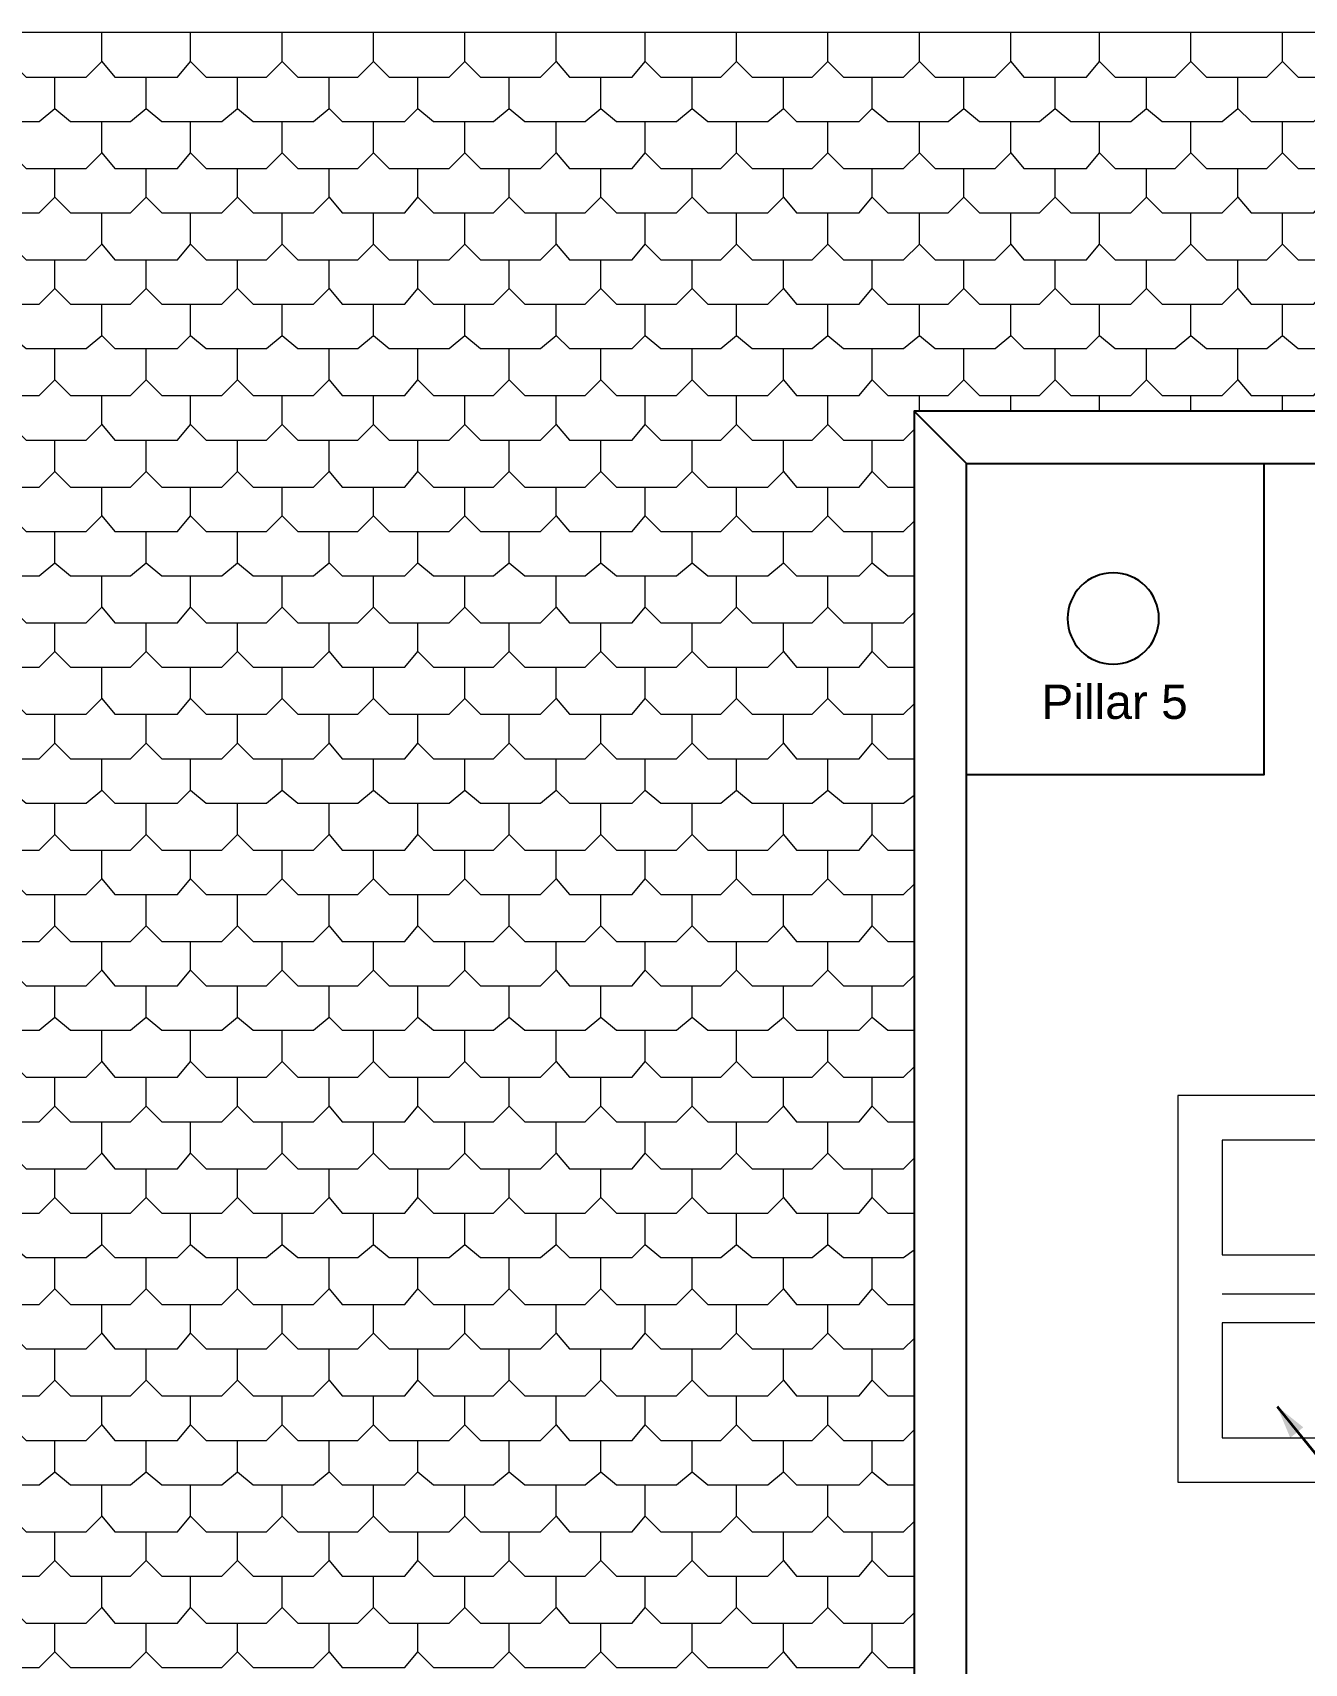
# Model space of a CAD drawing. Header units: millimetres. Extents: x -59 to 47, y 152 to 919.
# Drawn here: x -36.87 to -30.62, y 609.64 to 617.65 of the extents above; entities that cross this region are included whole.
import ezdxf

# ---------------------------------------------------------------- set-up
doc = ezdxf.new("R2010")
doc.units = ezdxf.units.MM
doc.layers.add('PDF_0', color=7, linetype='Continuous', true_color=0xed1f24)
for name, color, linetype in [('PDF_014408$BL-ROOF', 7, 'Continuous'), ('PDF_014408$EQ', 7, 'Continuous'), ('PDF_014408$WA-COL', 7, 'Continuous'), ('PDF_014408$WA-EXT', 7, 'Continuous'), ('PDF_Text', 7, 'Continuous')]:
    doc.layers.add(name, color=color, linetype=linetype)
doc.styles.add('PDF ArialMT', font='arial.ttf')

msp = doc.modelspace()

# ---------------------------------------------------------------- linework, layer by layer
at = {"layer": 'PDF_0', "color": 7, "lineweight": 35}
msp.add_lwpolyline([(-30.756, 610.9056), (-30.6534, 610.7774), (-30.0251, 610.008), (-29.5507, 610.008)], dxfattribs=at)
at = {"layer": 'PDF_0', "color": 7, "transparency": 33554559}
for points in [[(-30.6919, 610.7517), (-30.6278, 610.803), (-30.756, 610.9056)], [(-30.6278, 610.803), (-30.756, 610.9056), (-30.6919, 610.7517)]]:
    msp.add_solid(points, dxfattribs=at)
at = {"layer": 'PDF_014408$BL-ROOF', "lineweight": 9}
msp.add_lwpolyline([(-49.6944, 617.6501), (-40.2316, 608.1873), (-32.5383, 608.1873), (-32.5383, 615.7909), (-9.4968, 615.7909), (-9.4968, 609.2259), (7.7619, 609.2259), (7.7619, 608.7771), (16.6349, 617.6501)], close=True, dxfattribs=at)
for points in [[(-36.9747, 617.509), (-36.8978, 617.4321), (-36.6029, 617.4321), (-36.526, 617.509), (-36.526, 617.6501)], [(-36.526, 617.509), (-36.4619, 617.4321), (-36.1541, 617.4321), (-36.09, 617.509), (-36.09, 617.6501)], [(-36.09, 617.509), (-36.0131, 617.4321), (-35.7182, 617.4321), (-35.6412, 617.509), (-35.6412, 617.6501)], [(-35.6412, 617.509), (-35.5643, 617.4321), (-35.2694, 617.4321), (-35.1925, 617.509), (-35.1925, 617.6501)], [(-35.1925, 617.509), (-35.1155, 617.4321), (-34.8206, 617.4321), (-34.7437, 617.509), (-34.7437, 617.6501)], [(-34.7437, 617.509), (-34.6668, 617.4321), (-34.3718, 617.4321), (-34.2949, 617.509), (-34.2949, 617.6501)], [(-34.2949, 617.509), (-34.2308, 617.4321), (-33.9231, 617.4321), (-33.859, 617.509), (-33.859, 617.6501)], [(-33.859, 617.509), (-33.782, 617.4321), (-33.4871, 617.4321), (-33.4102, 617.509), (-33.4102, 617.6501)], [(-33.4102, 617.509), (-33.3332, 617.4321), (-33.0383, 617.4321), (-32.9614, 617.509), (-32.9614, 617.6501)], [(-32.9614, 617.509), (-32.8845, 617.4321), (-32.5896, 617.4321), (-32.5126, 617.509), (-32.5126, 617.6501)], [(-32.5126, 617.509), (-32.4357, 617.4321), (-32.1408, 617.4321), (-32.0638, 617.509), (-32.0638, 617.6501)], [(-32.0638, 617.509), (-31.9997, 617.4321), (-31.692, 617.4321), (-31.6279, 617.509), (-31.6279, 617.6501)], [(-31.6279, 617.509), (-31.551, 617.4321), (-31.256, 617.4321), (-31.1791, 617.509), (-31.1791, 617.6501)], [(-31.1791, 617.509), (-31.1022, 617.4321), (-30.8073, 617.4321), (-30.7303, 617.509), (-30.7303, 617.6501)], [(-30.7303, 617.509), (-30.6534, 617.4321), (-30.3585, 617.4321), (-30.2816, 617.509), (-30.2816, 617.6501)], [(-37.2055, 617.2782), (-37.1286, 617.2141), (-36.8337, 617.2141), (-36.7568, 617.2782), (-36.7568, 617.4321)], [(-36.7568, 617.2782), (-36.6798, 617.2141), (-36.3849, 617.2141), (-36.308, 617.2782), (-36.308, 617.4321)], [(-36.308, 617.2782), (-36.2311, 617.2141), (-35.9362, 617.2141), (-35.8592, 617.2782), (-35.8592, 617.4321)], [(-35.8592, 617.2782), (-35.7823, 617.2141), (-35.4874, 617.2141), (-35.4104, 617.2782), (-35.4104, 617.4321)], [(-35.4104, 617.2782), (-35.3463, 617.2141), (-35.0386, 617.2141), (-34.9745, 617.2782), (-34.9745, 617.4321)], [(-34.9745, 617.2782), (-34.8976, 617.2141), (-34.6026, 617.2141), (-34.5257, 617.2782), (-34.5257, 617.4321)], [(-34.5257, 617.2782), (-34.4488, 617.2141), (-34.1539, 617.2141), (-34.0769, 617.2782), (-34.0769, 617.4321)], [(-34.0769, 617.2782), (-34, 617.2141), (-33.7051, 617.2141), (-33.6282, 617.2782), (-33.6282, 617.4321)], [(-33.6282, 617.2782), (-33.5512, 617.2141), (-33.2563, 617.2141), (-33.1794, 617.2782), (-33.1794, 617.4321)], [(-33.1794, 617.2782), (-33.1153, 617.2141), (-32.8075, 617.2141), (-32.7434, 617.2782), (-32.7434, 617.4321)], [(-32.7434, 617.2782), (-32.6665, 617.2141), (-32.3716, 617.2141), (-32.2946, 617.2782), (-32.2946, 617.4321)], [(-32.2946, 617.2782), (-32.2177, 617.2141), (-31.9228, 617.2141), (-31.8459, 617.2782), (-31.8459, 617.4321)], [(-31.8459, 617.2782), (-31.7689, 617.2141), (-31.474, 617.2141), (-31.3971, 617.2782), (-31.3971, 617.4321)], [(-31.3971, 617.2782), (-31.3202, 617.2141), (-31.0252, 617.2141), (-30.9483, 617.2782), (-30.9483, 617.4321)], [(-30.9483, 617.2782), (-30.8842, 617.2141), (-30.5765, 617.2141), (-30.5124, 617.2782), (-30.5124, 617.4321)], [(-36.9747, 617.0603), (-36.8978, 616.9833), (-36.6029, 616.9833), (-36.526, 617.0603), (-36.526, 617.2141)], [(-36.526, 617.0603), (-36.4619, 616.9833), (-36.1541, 616.9833), (-36.09, 617.0603), (-36.09, 617.2141)], [(-36.09, 617.0603), (-36.0131, 616.9833), (-35.7182, 616.9833), (-35.6412, 617.0603), (-35.6412, 617.2141)], [(-35.6412, 617.0603), (-35.5643, 616.9833), (-35.2694, 616.9833), (-35.1925, 617.0603), (-35.1925, 617.2141)], [(-35.1925, 617.0603), (-35.1155, 616.9833), (-34.8206, 616.9833), (-34.7437, 617.0603), (-34.7437, 617.2141)], [(-34.7437, 617.0603), (-34.6668, 616.9833), (-34.3718, 616.9833), (-34.2949, 617.0603), (-34.2949, 617.2141)], [(-34.2949, 617.0603), (-34.2308, 616.9833), (-33.9231, 616.9833), (-33.859, 617.0603), (-33.859, 617.2141)], [(-33.859, 617.0603), (-33.782, 616.9833), (-33.4871, 616.9833), (-33.4102, 617.0603), (-33.4102, 617.2141)], [(-33.4102, 617.0603), (-33.3332, 616.9833), (-33.0383, 616.9833), (-32.9614, 617.0603), (-32.9614, 617.2141)], [(-32.9614, 617.0603), (-32.8845, 616.9833), (-32.5896, 616.9833), (-32.5126, 617.0603), (-32.5126, 617.2141)], [(-32.5126, 617.0603), (-32.4357, 616.9833), (-32.1408, 616.9833), (-32.0638, 617.0603), (-32.0638, 617.2141)], [(-32.0638, 617.0603), (-31.9997, 616.9833), (-31.692, 616.9833), (-31.6279, 617.0603), (-31.6279, 617.2141)], [(-31.6279, 617.0603), (-31.551, 616.9833), (-31.256, 616.9833), (-31.1791, 617.0603), (-31.1791, 617.2141)], [(-31.1791, 617.0603), (-31.1022, 616.9833), (-30.8073, 616.9833), (-30.7303, 617.0603), (-30.7303, 617.2141)], [(-30.7303, 617.0603), (-30.6534, 616.9833), (-30.3585, 616.9833), (-30.2816, 617.0603), (-30.2816, 617.2141)], [(-37.2055, 616.8423), (-37.1286, 616.7653), (-36.8337, 616.7653), (-36.7568, 616.8423), (-36.7568, 616.9833)], [(-36.7568, 616.8423), (-36.6798, 616.7653), (-36.3849, 616.7653), (-36.308, 616.8423), (-36.308, 616.9833)], [(-36.308, 616.8423), (-36.2311, 616.7653), (-35.9362, 616.7653), (-35.8592, 616.8423), (-35.8592, 616.9833)], [(-35.8592, 616.8423), (-35.7823, 616.7653), (-35.4874, 616.7653), (-35.4104, 616.8423), (-35.4104, 616.9833)], [(-35.4104, 616.8423), (-35.3463, 616.7653), (-35.0386, 616.7653), (-34.9745, 616.8423), (-34.9745, 616.9833)], [(-34.9745, 616.8423), (-34.8976, 616.7653), (-34.6026, 616.7653), (-34.5257, 616.8423), (-34.5257, 616.9833)], [(-34.5257, 616.8423), (-34.4488, 616.7653), (-34.1539, 616.7653), (-34.0769, 616.8423), (-34.0769, 616.9833)], [(-34.0769, 616.8423), (-34, 616.7653), (-33.7051, 616.7653), (-33.6282, 616.8423), (-33.6282, 616.9833)], [(-33.6282, 616.8423), (-33.5512, 616.7653), (-33.2563, 616.7653), (-33.1794, 616.8423), (-33.1794, 616.9833)], [(-33.1794, 616.8423), (-33.1153, 616.7653), (-32.8075, 616.7653), (-32.7434, 616.8423), (-32.7434, 616.9833)], [(-32.7434, 616.8423), (-32.6665, 616.7653), (-32.3716, 616.7653), (-32.2946, 616.8423), (-32.2946, 616.9833)], [(-32.2946, 616.8423), (-32.2177, 616.7653), (-31.9228, 616.7653), (-31.8459, 616.8423), (-31.8459, 616.9833)], [(-31.8459, 616.8423), (-31.7689, 616.7653), (-31.474, 616.7653), (-31.3971, 616.8423), (-31.3971, 616.9833)], [(-31.3971, 616.8423), (-31.3202, 616.7653), (-31.0252, 616.7653), (-30.9483, 616.8423), (-30.9483, 616.9833)], [(-30.9483, 616.8423), (-30.8842, 616.7653), (-30.5765, 616.7653), (-30.5124, 616.8423), (-30.5124, 616.9833)], [(-36.9747, 616.6115), (-36.8978, 616.5345), (-36.6029, 616.5345), (-36.526, 616.6115), (-36.526, 616.7653)], [(-36.526, 616.6115), (-36.4619, 616.5345), (-36.1541, 616.5345), (-36.09, 616.6115), (-36.09, 616.7653)], [(-36.09, 616.6115), (-36.0131, 616.5345), (-35.7182, 616.5345), (-35.6412, 616.6115), (-35.6412, 616.7653)], [(-35.6412, 616.6115), (-35.5643, 616.5345), (-35.2694, 616.5345), (-35.1925, 616.6115), (-35.1925, 616.7653)], [(-35.1925, 616.6115), (-35.1155, 616.5345), (-34.8206, 616.5345), (-34.7437, 616.6115), (-34.7437, 616.7653)], [(-34.7437, 616.6115), (-34.6668, 616.5345), (-34.3718, 616.5345), (-34.2949, 616.6115), (-34.2949, 616.7653)], [(-34.2949, 616.6115), (-34.2308, 616.5345), (-33.9231, 616.5345), (-33.859, 616.6115), (-33.859, 616.7653)], [(-33.859, 616.6115), (-33.782, 616.5345), (-33.4871, 616.5345), (-33.4102, 616.6115), (-33.4102, 616.7653)], [(-33.4102, 616.6115), (-33.3332, 616.5345), (-33.0383, 616.5345), (-32.9614, 616.6115), (-32.9614, 616.7653)], [(-32.9614, 616.6115), (-32.8845, 616.5345), (-32.5896, 616.5345), (-32.5126, 616.6115), (-32.5126, 616.7653)], [(-32.5126, 616.6115), (-32.4357, 616.5345), (-32.1408, 616.5345), (-32.0638, 616.6115), (-32.0638, 616.7653)], [(-32.0638, 616.6115), (-31.9997, 616.5345), (-31.692, 616.5345), (-31.6279, 616.6115), (-31.6279, 616.7653)], [(-31.6279, 616.6115), (-31.551, 616.5345), (-31.256, 616.5345), (-31.1791, 616.6115), (-31.1791, 616.7653)], [(-31.1791, 616.6115), (-31.1022, 616.5345), (-30.8073, 616.5345), (-30.7303, 616.6115), (-30.7303, 616.7653)], [(-30.7303, 616.6115), (-30.6534, 616.5345), (-30.3585, 616.5345), (-30.2816, 616.6115), (-30.2816, 616.7653)], [(-37.2055, 616.3935), (-37.1286, 616.3166), (-36.8337, 616.3166), (-36.7568, 616.3935), (-36.7568, 616.5345)], [(-36.7568, 616.3935), (-36.6798, 616.3166), (-36.3849, 616.3166), (-36.308, 616.3935), (-36.308, 616.5345)], [(-36.308, 616.3935), (-36.2311, 616.3166), (-35.9362, 616.3166), (-35.8592, 616.3935), (-35.8592, 616.5345)], [(-35.8592, 616.3935), (-35.7823, 616.3166), (-35.4874, 616.3166), (-35.4104, 616.3935), (-35.4104, 616.5345)], [(-35.4104, 616.3935), (-35.3463, 616.3166), (-35.0386, 616.3166), (-34.9745, 616.3935), (-34.9745, 616.5345)], [(-34.9745, 616.3935), (-34.8976, 616.3166), (-34.6026, 616.3166), (-34.5257, 616.3935), (-34.5257, 616.5345)], [(-34.5257, 616.3935), (-34.4488, 616.3166), (-34.1539, 616.3166), (-34.0769, 616.3935), (-34.0769, 616.5345)], [(-34.0769, 616.3935), (-34, 616.3166), (-33.7051, 616.3166), (-33.6282, 616.3935), (-33.6282, 616.5345)], [(-33.6282, 616.3935), (-33.5512, 616.3166), (-33.2563, 616.3166), (-33.1794, 616.3935), (-33.1794, 616.5345)], [(-33.1794, 616.3935), (-33.1153, 616.3166), (-32.8075, 616.3166), (-32.7434, 616.3935), (-32.7434, 616.5345)], [(-32.7434, 616.3935), (-32.6665, 616.3166), (-32.3716, 616.3166), (-32.2946, 616.3935), (-32.2946, 616.5345)], [(-32.2946, 616.3935), (-32.2177, 616.3166), (-31.9228, 616.3166), (-31.8459, 616.3935), (-31.8459, 616.5345)], [(-31.8459, 616.3935), (-31.7689, 616.3166), (-31.474, 616.3166), (-31.3971, 616.3935), (-31.3971, 616.5345)], [(-31.3971, 616.3935), (-31.3202, 616.3166), (-31.0252, 616.3166), (-30.9483, 616.3935), (-30.9483, 616.5345)], [(-30.9483, 616.3935), (-30.8842, 616.3166), (-30.5765, 616.3166), (-30.5124, 616.3935), (-30.5124, 616.5345)], [(-36.9747, 616.1627), (-36.8978, 616.0986), (-36.6029, 616.0986), (-36.526, 616.1627), (-36.526, 616.3166)], [(-36.526, 616.1627), (-36.4619, 616.0986), (-36.1541, 616.0986), (-36.09, 616.1627), (-36.09, 616.3166)], [(-36.09, 616.1627), (-36.0131, 616.0986), (-35.7182, 616.0986), (-35.6412, 616.1627), (-35.6412, 616.3166)], [(-35.6412, 616.1627), (-35.5643, 616.0986), (-35.2694, 616.0986), (-35.1925, 616.1627), (-35.1925, 616.3166)], [(-35.1925, 616.1627), (-35.1155, 616.0986), (-34.8206, 616.0986), (-34.7437, 616.1627), (-34.7437, 616.3166)], [(-34.7437, 616.1627), (-34.6668, 616.0986), (-34.3718, 616.0986), (-34.2949, 616.1627), (-34.2949, 616.3166)], [(-34.2949, 616.1627), (-34.2308, 616.0986), (-33.9231, 616.0986), (-33.859, 616.1627), (-33.859, 616.3166)], [(-33.859, 616.1627), (-33.782, 616.0986), (-33.4871, 616.0986), (-33.4102, 616.1627), (-33.4102, 616.3166)], [(-33.4102, 616.1627), (-33.3332, 616.0986), (-33.0383, 616.0986), (-32.9614, 616.1627), (-32.9614, 616.3166)], [(-32.9614, 616.1627), (-32.8845, 616.0986), (-32.5896, 616.0986), (-32.5126, 616.1627), (-32.5126, 616.3166)], [(-32.5126, 616.1627), (-32.4357, 616.0986), (-32.1408, 616.0986), (-32.0638, 616.1627), (-32.0638, 616.3166)], [(-32.0638, 616.1627), (-31.9997, 616.0986), (-31.692, 616.0986), (-31.6279, 616.1627), (-31.6279, 616.3166)], [(-31.6279, 616.1627), (-31.551, 616.0986), (-31.256, 616.0986), (-31.1791, 616.1627), (-31.1791, 616.3166)], [(-31.1791, 616.1627), (-31.1022, 616.0986), (-30.8073, 616.0986), (-30.7303, 616.1627), (-30.7303, 616.3166)], [(-30.7303, 616.1627), (-30.6534, 616.0986), (-30.3585, 616.0986), (-30.2816, 616.1627), (-30.2816, 616.3166)], [(-37.2055, 615.9447), (-37.1286, 615.8678), (-36.8337, 615.8678), (-36.7568, 615.9447), (-36.7568, 616.0986)], [(-36.7568, 615.9447), (-36.6798, 615.8678), (-36.3849, 615.8678), (-36.308, 615.9447), (-36.308, 616.0986)], [(-36.308, 615.9447), (-36.2311, 615.8678), (-35.9362, 615.8678), (-35.8592, 615.9447), (-35.8592, 616.0986)], [(-35.8592, 615.9447), (-35.7823, 615.8678), (-35.4874, 615.8678), (-35.4104, 615.9447), (-35.4104, 616.0986)], [(-35.4104, 615.9447), (-35.3463, 615.8678), (-35.0386, 615.8678), (-34.9745, 615.9447), (-34.9745, 616.0986)], [(-34.9745, 615.9447), (-34.8976, 615.8678), (-34.6026, 615.8678), (-34.5257, 615.9447), (-34.5257, 616.0986)], [(-34.5257, 615.9447), (-34.4488, 615.8678), (-34.1539, 615.8678), (-34.0769, 615.9447), (-34.0769, 616.0986)], [(-34.0769, 615.9447), (-34, 615.8678), (-33.7051, 615.8678), (-33.6282, 615.9447), (-33.6282, 616.0986)], [(-33.6282, 615.9447), (-33.5512, 615.8678), (-33.2563, 615.8678), (-33.1794, 615.9447), (-33.1794, 616.0986)], [(-33.1794, 615.9447), (-33.1153, 615.8678), (-32.8075, 615.8678), (-32.7434, 615.9447), (-32.7434, 616.0986)], [(-32.7434, 615.9447), (-32.6665, 615.8678), (-32.3716, 615.8678), (-32.2946, 615.9447), (-32.2946, 616.0986)], [(-32.2946, 615.9447), (-32.2177, 615.8678), (-31.9228, 615.8678), (-31.8459, 615.9447), (-31.8459, 616.0986)], [(-31.8459, 615.9447), (-31.7689, 615.8678), (-31.474, 615.8678), (-31.3971, 615.9447), (-31.3971, 616.0986)], [(-31.3971, 615.9447), (-31.3202, 615.8678), (-31.0252, 615.8678), (-30.9483, 615.9447), (-30.9483, 616.0986)], [(-30.9483, 615.9447), (-30.8842, 615.8678), (-30.5765, 615.8678), (-30.5124, 615.9447), (-30.5124, 616.0986)], [(-36.9747, 615.7267), (-36.8978, 615.6498), (-36.6029, 615.6498), (-36.526, 615.7267), (-36.526, 615.8678)], [(-36.526, 615.7267), (-36.4619, 615.6498), (-36.1541, 615.6498), (-36.09, 615.7267), (-36.09, 615.8678)], [(-36.09, 615.7267), (-36.0131, 615.6498), (-35.7182, 615.6498), (-35.6412, 615.7267), (-35.6412, 615.8678)], [(-35.6412, 615.7267), (-35.5643, 615.6498), (-35.2694, 615.6498), (-35.1925, 615.7267), (-35.1925, 615.8678)], [(-35.1925, 615.7267), (-35.1155, 615.6498), (-34.8206, 615.6498), (-34.7437, 615.7267), (-34.7437, 615.8678)], [(-34.7437, 615.7267), (-34.6668, 615.6498), (-34.3718, 615.6498), (-34.2949, 615.7267), (-34.2949, 615.8678)], [(-34.2949, 615.7267), (-34.2308, 615.6498), (-33.9231, 615.6498), (-33.859, 615.7267), (-33.859, 615.8678)], [(-33.859, 615.7267), (-33.782, 615.6498), (-33.4871, 615.6498), (-33.4102, 615.7267), (-33.4102, 615.8678)], [(-33.4102, 615.7267), (-33.3332, 615.6498), (-33.0383, 615.6498), (-32.9614, 615.7267), (-32.9614, 615.8678)], [(-32.5126, 615.7909), (-32.5126, 615.8678)], [(-32.0638, 615.7909), (-32.0638, 615.8678)], [(-31.6279, 615.7909), (-31.6279, 615.8678)], [(-31.1791, 615.7909), (-31.1791, 615.8678)], [(-30.7303, 615.7909), (-30.7303, 615.8678)], [(-32.9614, 615.7267), (-32.8845, 615.6498), (-32.5896, 615.6498), (-32.5383, 615.7011)], [(-37.2055, 615.4959), (-37.1286, 615.419), (-36.8337, 615.419), (-36.7568, 615.4959), (-36.7568, 615.6498)], [(-36.7568, 615.4959), (-36.6798, 615.419), (-36.3849, 615.419), (-36.308, 615.4959), (-36.308, 615.6498)], [(-36.308, 615.4959), (-36.2311, 615.419), (-35.9362, 615.419), (-35.8592, 615.4959), (-35.8592, 615.6498)], [(-35.8592, 615.4959), (-35.7823, 615.419), (-35.4874, 615.419), (-35.4104, 615.4959), (-35.4104, 615.6498)], [(-35.4104, 615.4959), (-35.3463, 615.419), (-35.0386, 615.419), (-34.9745, 615.4959), (-34.9745, 615.6498)], [(-34.9745, 615.4959), (-34.8976, 615.419), (-34.6026, 615.419), (-34.5257, 615.4959), (-34.5257, 615.6498)], [(-34.5257, 615.4959), (-34.4488, 615.419), (-34.1539, 615.419), (-34.0769, 615.4959), (-34.0769, 615.6498)], [(-34.0769, 615.4959), (-34, 615.419), (-33.7051, 615.419), (-33.6282, 615.4959), (-33.6282, 615.6498)], [(-33.6282, 615.4959), (-33.5512, 615.419), (-33.2563, 615.419), (-33.1794, 615.4959), (-33.1794, 615.6498)], [(-33.1794, 615.4959), (-33.1153, 615.419), (-32.8075, 615.419), (-32.7434, 615.4959), (-32.7434, 615.6498)], [(-32.7434, 615.4959), (-32.6665, 615.419), (-32.5383, 615.419)], [(-36.9747, 615.278), (-36.8978, 615.201), (-36.6029, 615.201), (-36.526, 615.278), (-36.526, 615.419)], [(-36.526, 615.278), (-36.4619, 615.201), (-36.1541, 615.201), (-36.09, 615.278), (-36.09, 615.419)], [(-36.09, 615.278), (-36.0131, 615.201), (-35.7182, 615.201), (-35.6412, 615.278), (-35.6412, 615.419)], [(-35.6412, 615.278), (-35.5643, 615.201), (-35.2694, 615.201), (-35.1925, 615.278), (-35.1925, 615.419)], [(-35.1925, 615.278), (-35.1155, 615.201), (-34.8206, 615.201), (-34.7437, 615.278), (-34.7437, 615.419)], [(-34.7437, 615.278), (-34.6668, 615.201), (-34.3718, 615.201), (-34.2949, 615.278), (-34.2949, 615.419)], [(-34.2949, 615.278), (-34.2308, 615.201), (-33.9231, 615.201), (-33.859, 615.278), (-33.859, 615.419)], [(-33.859, 615.278), (-33.782, 615.201), (-33.4871, 615.201), (-33.4102, 615.278), (-33.4102, 615.419)], [(-33.4102, 615.278), (-33.3332, 615.201), (-33.0383, 615.201), (-32.9614, 615.278), (-32.9614, 615.419)], [(-32.9614, 615.278), (-32.8845, 615.201), (-32.5896, 615.201), (-32.5383, 615.2523)], [(-37.2055, 615.0472), (-37.1286, 614.9831), (-36.8337, 614.9831), (-36.7568, 615.0472), (-36.7568, 615.201)], [(-36.7568, 615.0472), (-36.6798, 614.9831), (-36.3849, 614.9831), (-36.308, 615.0472), (-36.308, 615.201)], [(-36.308, 615.0472), (-36.2311, 614.9831), (-35.9362, 614.9831), (-35.8592, 615.0472), (-35.8592, 615.201)], [(-35.8592, 615.0472), (-35.7823, 614.9831), (-35.4874, 614.9831), (-35.4104, 615.0472), (-35.4104, 615.201)], [(-35.4104, 615.0472), (-35.3463, 614.9831), (-35.0386, 614.9831), (-34.9745, 615.0472), (-34.9745, 615.201)], [(-34.9745, 615.0472), (-34.8976, 614.9831), (-34.6026, 614.9831), (-34.5257, 615.0472), (-34.5257, 615.201)], [(-34.5257, 615.0472), (-34.4488, 614.9831), (-34.1539, 614.9831), (-34.0769, 615.0472), (-34.0769, 615.201)], [(-34.0769, 615.0472), (-34, 614.9831), (-33.7051, 614.9831), (-33.6282, 615.0472), (-33.6282, 615.201)], [(-33.6282, 615.0472), (-33.5512, 614.9831), (-33.2563, 614.9831), (-33.1794, 615.0472), (-33.1794, 615.201)], [(-33.1794, 615.0472), (-33.1153, 614.9831), (-32.8075, 614.9831), (-32.7434, 615.0472), (-32.7434, 615.201)], [(-32.7434, 615.0472), (-32.6665, 614.9831), (-32.5383, 614.9831)], [(-36.9747, 614.8292), (-36.8978, 614.7523), (-36.6029, 614.7523), (-36.526, 614.8292), (-36.526, 614.9831)], [(-36.526, 614.8292), (-36.4619, 614.7523), (-36.1541, 614.7523), (-36.09, 614.8292), (-36.09, 614.9831)], [(-36.09, 614.8292), (-36.0131, 614.7523), (-35.7182, 614.7523), (-35.6412, 614.8292), (-35.6412, 614.9831)], [(-35.6412, 614.8292), (-35.5643, 614.7523), (-35.2694, 614.7523), (-35.1925, 614.8292), (-35.1925, 614.9831)], [(-35.1925, 614.8292), (-35.1155, 614.7523), (-34.8206, 614.7523), (-34.7437, 614.8292), (-34.7437, 614.9831)], [(-34.7437, 614.8292), (-34.6668, 614.7523), (-34.3718, 614.7523), (-34.2949, 614.8292), (-34.2949, 614.9831)], [(-34.2949, 614.8292), (-34.2308, 614.7523), (-33.9231, 614.7523), (-33.859, 614.8292), (-33.859, 614.9831)], [(-33.859, 614.8292), (-33.782, 614.7523), (-33.4871, 614.7523), (-33.4102, 614.8292), (-33.4102, 614.9831)], [(-33.4102, 614.8292), (-33.3332, 614.7523), (-33.0383, 614.7523), (-32.9614, 614.8292), (-32.9614, 614.9831)], [(-32.9614, 614.8292), (-32.8845, 614.7523), (-32.5896, 614.7523), (-32.5383, 614.8035)], [(-37.2055, 614.6112), (-37.1286, 614.5343), (-36.8337, 614.5343), (-36.7568, 614.6112), (-36.7568, 614.7523)], [(-36.7568, 614.6112), (-36.6798, 614.5343), (-36.3849, 614.5343), (-36.308, 614.6112), (-36.308, 614.7523)], [(-36.308, 614.6112), (-36.2311, 614.5343), (-35.9362, 614.5343), (-35.8592, 614.6112), (-35.8592, 614.7523)], [(-35.8592, 614.6112), (-35.7823, 614.5343), (-35.4874, 614.5343), (-35.4104, 614.6112), (-35.4104, 614.7523)], [(-35.4104, 614.6112), (-35.3463, 614.5343), (-35.0386, 614.5343), (-34.9745, 614.6112), (-34.9745, 614.7523)], [(-34.9745, 614.6112), (-34.8976, 614.5343), (-34.6026, 614.5343), (-34.5257, 614.6112), (-34.5257, 614.7523)], [(-34.5257, 614.6112), (-34.4488, 614.5343), (-34.1539, 614.5343), (-34.0769, 614.6112), (-34.0769, 614.7523)], [(-34.0769, 614.6112), (-34, 614.5343), (-33.7051, 614.5343), (-33.6282, 614.6112), (-33.6282, 614.7523)], [(-33.6282, 614.6112), (-33.5512, 614.5343), (-33.2563, 614.5343), (-33.1794, 614.6112), (-33.1794, 614.7523)], [(-33.1794, 614.6112), (-33.1153, 614.5343), (-32.8075, 614.5343), (-32.7434, 614.6112), (-32.7434, 614.7523)], [(-32.7434, 614.6112), (-32.6665, 614.5343), (-32.5383, 614.5343)], [(-36.9747, 614.3804), (-36.8978, 614.3035), (-36.6029, 614.3035), (-36.526, 614.3804), (-36.526, 614.5343)], [(-36.526, 614.3804), (-36.4619, 614.3035), (-36.1541, 614.3035), (-36.09, 614.3804), (-36.09, 614.5343)], [(-36.09, 614.3804), (-36.0131, 614.3035), (-35.7182, 614.3035), (-35.6412, 614.3804), (-35.6412, 614.5343)], [(-35.6412, 614.3804), (-35.5643, 614.3035), (-35.2694, 614.3035), (-35.1925, 614.3804), (-35.1925, 614.5343)], [(-35.1925, 614.3804), (-35.1155, 614.3035), (-34.8206, 614.3035), (-34.7437, 614.3804), (-34.7437, 614.5343)], [(-34.7437, 614.3804), (-34.6668, 614.3035), (-34.3718, 614.3035), (-34.2949, 614.3804), (-34.2949, 614.5343)], [(-34.2949, 614.3804), (-34.2308, 614.3035), (-33.9231, 614.3035), (-33.859, 614.3804), (-33.859, 614.5343)], [(-33.859, 614.3804), (-33.782, 614.3035), (-33.4871, 614.3035), (-33.4102, 614.3804), (-33.4102, 614.5343)], [(-33.4102, 614.3804), (-33.3332, 614.3035), (-33.0383, 614.3035), (-32.9614, 614.3804), (-32.9614, 614.5343)], [(-37.2055, 614.1624), (-37.1286, 614.0855), (-36.8337, 614.0855), (-36.7568, 614.1624), (-36.7568, 614.3035)], [(-36.7568, 614.1624), (-36.6798, 614.0855), (-36.3849, 614.0855), (-36.308, 614.1624), (-36.308, 614.3035)], [(-36.308, 614.1624), (-36.2311, 614.0855), (-35.9362, 614.0855), (-35.8592, 614.1624), (-35.8592, 614.3035)], [(-35.8592, 614.1624), (-35.7823, 614.0855), (-35.4874, 614.0855), (-35.4104, 614.1624), (-35.4104, 614.3035)], [(-35.4104, 614.1624), (-35.3463, 614.0855), (-35.0386, 614.0855), (-34.9745, 614.1624), (-34.9745, 614.3035)], [(-34.9745, 614.1624), (-34.8976, 614.0855), (-34.6026, 614.0855), (-34.5257, 614.1624), (-34.5257, 614.3035)], [(-34.5257, 614.1624), (-34.4488, 614.0855), (-34.1539, 614.0855), (-34.0769, 614.1624), (-34.0769, 614.3035)], [(-34.0769, 614.1624), (-34, 614.0855), (-33.7051, 614.0855), (-33.6282, 614.1624), (-33.6282, 614.3035)], [(-33.6282, 614.1624), (-33.5512, 614.0855), (-33.2563, 614.0855), (-33.1794, 614.1624), (-33.1794, 614.3035)], [(-33.1794, 614.1624), (-33.1153, 614.0855), (-32.8075, 614.0855), (-32.7434, 614.1624), (-32.7434, 614.3035)], [(-32.9614, 614.3804), (-32.8845, 614.3035), (-32.5896, 614.3035), (-32.5383, 614.3548)], [(-32.7434, 614.1624), (-32.6665, 614.0855), (-32.5383, 614.0855)], [(-36.9747, 613.9316), (-36.8978, 613.8675), (-36.6029, 613.8675), (-36.526, 613.9316), (-36.526, 614.0855)], [(-36.526, 613.9316), (-36.4619, 613.8675), (-36.1541, 613.8675), (-36.09, 613.9316), (-36.09, 614.0855)], [(-36.09, 613.9316), (-36.0131, 613.8675), (-35.7182, 613.8675), (-35.6412, 613.9316), (-35.6412, 614.0855)], [(-35.6412, 613.9316), (-35.5643, 613.8675), (-35.2694, 613.8675), (-35.1925, 613.9316), (-35.1925, 614.0855)], [(-35.1925, 613.9316), (-35.1155, 613.8675), (-34.8206, 613.8675), (-34.7437, 613.9316), (-34.7437, 614.0855)], [(-34.7437, 613.9316), (-34.6668, 613.8675), (-34.3718, 613.8675), (-34.2949, 613.9316), (-34.2949, 614.0855)], [(-34.2949, 613.9316), (-34.2308, 613.8675), (-33.9231, 613.8675), (-33.859, 613.9316), (-33.859, 614.0855)], [(-33.859, 613.9316), (-33.782, 613.8675), (-33.4871, 613.8675), (-33.4102, 613.9316), (-33.4102, 614.0855)], [(-33.4102, 613.9316), (-33.3332, 613.8675), (-33.0383, 613.8675), (-32.9614, 613.9316), (-32.9614, 614.0855)], [(-32.9614, 613.9316), (-32.8845, 613.8675), (-32.5896, 613.8675), (-32.5383, 613.906)], [(-37.2055, 613.7137), (-37.1286, 613.6367), (-36.8337, 613.6367), (-36.7568, 613.7137), (-36.7568, 613.8675)], [(-36.7568, 613.7137), (-36.6798, 613.6367), (-36.3849, 613.6367), (-36.308, 613.7137), (-36.308, 613.8675)], [(-36.308, 613.7137), (-36.2311, 613.6367), (-35.9362, 613.6367), (-35.8592, 613.7137), (-35.8592, 613.8675)], [(-35.8592, 613.7137), (-35.7823, 613.6367), (-35.4874, 613.6367), (-35.4104, 613.7137), (-35.4104, 613.8675)], [(-35.4104, 613.7137), (-35.3463, 613.6367), (-35.0386, 613.6367), (-34.9745, 613.7137), (-34.9745, 613.8675)], [(-34.9745, 613.7137), (-34.8976, 613.6367), (-34.6026, 613.6367), (-34.5257, 613.7137), (-34.5257, 613.8675)], [(-34.5257, 613.7137), (-34.4488, 613.6367), (-34.1539, 613.6367), (-34.0769, 613.7137), (-34.0769, 613.8675)], [(-34.0769, 613.7137), (-34, 613.6367), (-33.7051, 613.6367), (-33.6282, 613.7137), (-33.6282, 613.8675)], [(-33.6282, 613.7137), (-33.5512, 613.6367), (-33.2563, 613.6367), (-33.1794, 613.7137), (-33.1794, 613.8675)], [(-33.1794, 613.7137), (-33.1153, 613.6367), (-32.8075, 613.6367), (-32.7434, 613.7137), (-32.7434, 613.8675)], [(-32.7434, 613.7137), (-32.6665, 613.6367), (-32.5383, 613.6367)], [(-36.9747, 613.4957), (-36.8978, 613.4187), (-36.6029, 613.4187), (-36.526, 613.4957), (-36.526, 613.6367)], [(-36.526, 613.4957), (-36.4619, 613.4187), (-36.1541, 613.4187), (-36.09, 613.4957), (-36.09, 613.6367)], [(-36.09, 613.4957), (-36.0131, 613.4187), (-35.7182, 613.4187), (-35.6412, 613.4957), (-35.6412, 613.6367)], [(-35.6412, 613.4957), (-35.5643, 613.4187), (-35.2694, 613.4187), (-35.1925, 613.4957), (-35.1925, 613.6367)], [(-35.1925, 613.4957), (-35.1155, 613.4187), (-34.8206, 613.4187), (-34.7437, 613.4957), (-34.7437, 613.6367)], [(-34.7437, 613.4957), (-34.6668, 613.4187), (-34.3718, 613.4187), (-34.2949, 613.4957), (-34.2949, 613.6367)], [(-34.2949, 613.4957), (-34.2308, 613.4187), (-33.9231, 613.4187), (-33.859, 613.4957), (-33.859, 613.6367)], [(-33.859, 613.4957), (-33.782, 613.4187), (-33.4871, 613.4187), (-33.4102, 613.4957), (-33.4102, 613.6367)], [(-33.4102, 613.4957), (-33.3332, 613.4187), (-33.0383, 613.4187), (-32.9614, 613.4957), (-32.9614, 613.6367)], [(-32.9614, 613.4957), (-32.8845, 613.4187), (-32.5896, 613.4187), (-32.5383, 613.47)], [(-37.2055, 613.2649), (-37.1286, 613.1879), (-36.8337, 613.1879), (-36.7568, 613.2649), (-36.7568, 613.4187)], [(-36.7568, 613.2649), (-36.6798, 613.1879), (-36.3849, 613.1879), (-36.308, 613.2649), (-36.308, 613.4187)], [(-36.308, 613.2649), (-36.2311, 613.1879), (-35.9362, 613.1879), (-35.8592, 613.2649), (-35.8592, 613.4187)], [(-35.8592, 613.2649), (-35.7823, 613.1879), (-35.4874, 613.1879), (-35.4104, 613.2649), (-35.4104, 613.4187)], [(-35.4104, 613.2649), (-35.3463, 613.1879), (-35.0386, 613.1879), (-34.9745, 613.2649), (-34.9745, 613.4187)], [(-34.9745, 613.2649), (-34.8976, 613.1879), (-34.6026, 613.1879), (-34.5257, 613.2649), (-34.5257, 613.4187)], [(-34.5257, 613.2649), (-34.4488, 613.1879), (-34.1539, 613.1879), (-34.0769, 613.2649), (-34.0769, 613.4187)], [(-34.0769, 613.2649), (-34, 613.1879), (-33.7051, 613.1879), (-33.6282, 613.2649), (-33.6282, 613.4187)], [(-33.6282, 613.2649), (-33.5512, 613.1879), (-33.2563, 613.1879), (-33.1794, 613.2649), (-33.1794, 613.4187)], [(-33.1794, 613.2649), (-33.1153, 613.1879), (-32.8075, 613.1879), (-32.7434, 613.2649), (-32.7434, 613.4187)], [(-32.7434, 613.2649), (-32.6665, 613.1879), (-32.5383, 613.1879)], [(-36.9747, 613.0469), (-36.8978, 612.97), (-36.6029, 612.97), (-36.526, 613.0469), (-36.526, 613.1879)], [(-36.526, 613.0469), (-36.4619, 612.97), (-36.1541, 612.97), (-36.09, 613.0469), (-36.09, 613.1879)], [(-36.09, 613.0469), (-36.0131, 612.97), (-35.7182, 612.97), (-35.6412, 613.0469), (-35.6412, 613.1879)], [(-35.6412, 613.0469), (-35.5643, 612.97), (-35.2694, 612.97), (-35.1925, 613.0469), (-35.1925, 613.1879)], [(-35.1925, 613.0469), (-35.1155, 612.97), (-34.8206, 612.97), (-34.7437, 613.0469), (-34.7437, 613.1879)], [(-34.7437, 613.0469), (-34.6668, 612.97), (-34.3718, 612.97), (-34.2949, 613.0469), (-34.2949, 613.1879)], [(-34.2949, 613.0469), (-34.2308, 612.97), (-33.9231, 612.97), (-33.859, 613.0469), (-33.859, 613.1879)], [(-33.859, 613.0469), (-33.782, 612.97), (-33.4871, 612.97), (-33.4102, 613.0469), (-33.4102, 613.1879)], [(-33.4102, 613.0469), (-33.3332, 612.97), (-33.0383, 612.97), (-32.9614, 613.0469), (-32.9614, 613.1879)], [(-32.9614, 613.0469), (-32.8845, 612.97), (-32.5896, 612.97), (-32.5383, 613.0213)], [(-37.2055, 612.8161), (-37.1286, 612.752), (-36.8337, 612.752), (-36.7568, 612.8161), (-36.7568, 612.97)], [(-36.7568, 612.8161), (-36.6798, 612.752), (-36.3849, 612.752), (-36.308, 612.8161), (-36.308, 612.97)], [(-36.308, 612.8161), (-36.2311, 612.752), (-35.9362, 612.752), (-35.8592, 612.8161), (-35.8592, 612.97)], [(-35.8592, 612.8161), (-35.7823, 612.752), (-35.4874, 612.752), (-35.4104, 612.8161), (-35.4104, 612.97)], [(-35.4104, 612.8161), (-35.3463, 612.752), (-35.0386, 612.752), (-34.9745, 612.8161), (-34.9745, 612.97)], [(-34.9745, 612.8161), (-34.8976, 612.752), (-34.6026, 612.752), (-34.5257, 612.8161), (-34.5257, 612.97)], [(-34.5257, 612.8161), (-34.4488, 612.752), (-34.1539, 612.752), (-34.0769, 612.8161), (-34.0769, 612.97)], [(-34.0769, 612.8161), (-34, 612.752), (-33.7051, 612.752), (-33.6282, 612.8161), (-33.6282, 612.97)], [(-33.6282, 612.8161), (-33.5512, 612.752), (-33.2563, 612.752), (-33.1794, 612.8161), (-33.1794, 612.97)], [(-33.1794, 612.8161), (-33.1153, 612.752), (-32.8075, 612.752), (-32.7434, 612.8161), (-32.7434, 612.97)], [(-32.7434, 612.8161), (-32.6665, 612.752), (-32.5383, 612.752)], [(-36.9747, 612.5981), (-36.8978, 612.5212), (-36.6029, 612.5212), (-36.526, 612.5981), (-36.526, 612.752)], [(-36.526, 612.5981), (-36.4619, 612.5212), (-36.1541, 612.5212), (-36.09, 612.5981), (-36.09, 612.752)], [(-36.09, 612.5981), (-36.0131, 612.5212), (-35.7182, 612.5212), (-35.6412, 612.5981), (-35.6412, 612.752)], [(-35.6412, 612.5981), (-35.5643, 612.5212), (-35.2694, 612.5212), (-35.1925, 612.5981), (-35.1925, 612.752)], [(-35.1925, 612.5981), (-35.1155, 612.5212), (-34.8206, 612.5212), (-34.7437, 612.5981), (-34.7437, 612.752)], [(-34.7437, 612.5981), (-34.6668, 612.5212), (-34.3718, 612.5212), (-34.2949, 612.5981), (-34.2949, 612.752)], [(-34.2949, 612.5981), (-34.2308, 612.5212), (-33.9231, 612.5212), (-33.859, 612.5981), (-33.859, 612.752)], [(-33.859, 612.5981), (-33.782, 612.5212), (-33.4871, 612.5212), (-33.4102, 612.5981), (-33.4102, 612.752)], [(-33.4102, 612.5981), (-33.3332, 612.5212), (-33.0383, 612.5212), (-32.9614, 612.5981), (-32.9614, 612.752)], [(-32.9614, 612.5981), (-32.8845, 612.5212), (-32.5896, 612.5212), (-32.5383, 612.5725)], [(-37.2055, 612.3801), (-37.1286, 612.3032), (-36.8337, 612.3032), (-36.7568, 612.3801), (-36.7568, 612.5212)], [(-36.7568, 612.3801), (-36.6798, 612.3032), (-36.3849, 612.3032), (-36.308, 612.3801), (-36.308, 612.5212)], [(-36.308, 612.3801), (-36.2311, 612.3032), (-35.9362, 612.3032), (-35.8592, 612.3801), (-35.8592, 612.5212)], [(-35.8592, 612.3801), (-35.7823, 612.3032), (-35.4874, 612.3032), (-35.4104, 612.3801), (-35.4104, 612.5212)], [(-35.4104, 612.3801), (-35.3463, 612.3032), (-35.0386, 612.3032), (-34.9745, 612.3801), (-34.9745, 612.5212)], [(-34.9745, 612.3801), (-34.8976, 612.3032), (-34.6026, 612.3032), (-34.5257, 612.3801), (-34.5257, 612.5212)], [(-34.5257, 612.3801), (-34.4488, 612.3032), (-34.1539, 612.3032), (-34.0769, 612.3801), (-34.0769, 612.5212)], [(-34.0769, 612.3801), (-34, 612.3032), (-33.7051, 612.3032), (-33.6282, 612.3801), (-33.6282, 612.5212)], [(-33.6282, 612.3801), (-33.5512, 612.3032), (-33.2563, 612.3032), (-33.1794, 612.3801), (-33.1794, 612.5212)], [(-33.1794, 612.3801), (-33.1153, 612.3032), (-32.8075, 612.3032), (-32.7434, 612.3801), (-32.7434, 612.5212)], [(-36.9747, 612.1494), (-36.8978, 612.0724), (-36.6029, 612.0724), (-36.526, 612.1494), (-36.526, 612.3032)], [(-36.526, 612.1494), (-36.4619, 612.0724), (-36.1541, 612.0724), (-36.09, 612.1494), (-36.09, 612.3032)], [(-36.09, 612.1494), (-36.0131, 612.0724), (-35.7182, 612.0724), (-35.6412, 612.1494), (-35.6412, 612.3032)], [(-35.6412, 612.1494), (-35.5643, 612.0724), (-35.2694, 612.0724), (-35.1925, 612.1494), (-35.1925, 612.3032)], [(-35.1925, 612.1494), (-35.1155, 612.0724), (-34.8206, 612.0724), (-34.7437, 612.1494), (-34.7437, 612.3032)], [(-34.7437, 612.1494), (-34.6668, 612.0724), (-34.3718, 612.0724), (-34.2949, 612.1494), (-34.2949, 612.3032)], [(-34.2949, 612.1494), (-34.2308, 612.0724), (-33.9231, 612.0724), (-33.859, 612.1494), (-33.859, 612.3032)], [(-33.859, 612.1494), (-33.782, 612.0724), (-33.4871, 612.0724), (-33.4102, 612.1494), (-33.4102, 612.3032)], [(-33.4102, 612.1494), (-33.3332, 612.0724), (-33.0383, 612.0724), (-32.9614, 612.1494), (-32.9614, 612.3032)], [(-32.7434, 612.3801), (-32.6665, 612.3032), (-32.5383, 612.3032)], [(-32.9614, 612.1494), (-32.8845, 612.0724), (-32.5896, 612.0724), (-32.5383, 612.1237)], [(-37.2055, 611.9314), (-37.1286, 611.8544), (-36.8337, 611.8544), (-36.7568, 611.9314), (-36.7568, 612.0724)], [(-36.7568, 611.9314), (-36.6798, 611.8544), (-36.3849, 611.8544), (-36.308, 611.9314), (-36.308, 612.0724)], [(-36.308, 611.9314), (-36.2311, 611.8544), (-35.9362, 611.8544), (-35.8592, 611.9314), (-35.8592, 612.0724)], [(-35.8592, 611.9314), (-35.7823, 611.8544), (-35.4874, 611.8544), (-35.4104, 611.9314), (-35.4104, 612.0724)], [(-35.4104, 611.9314), (-35.3463, 611.8544), (-35.0386, 611.8544), (-34.9745, 611.9314), (-34.9745, 612.0724)], [(-34.9745, 611.9314), (-34.8976, 611.8544), (-34.6026, 611.8544), (-34.5257, 611.9314), (-34.5257, 612.0724)], [(-34.5257, 611.9314), (-34.4488, 611.8544), (-34.1539, 611.8544), (-34.0769, 611.9314), (-34.0769, 612.0724)], [(-34.0769, 611.9314), (-34, 611.8544), (-33.7051, 611.8544), (-33.6282, 611.9314), (-33.6282, 612.0724)], [(-33.6282, 611.9314), (-33.5512, 611.8544), (-33.2563, 611.8544), (-33.1794, 611.9314), (-33.1794, 612.0724)], [(-33.1794, 611.9314), (-33.1153, 611.8544), (-32.8075, 611.8544), (-32.7434, 611.9314), (-32.7434, 612.0724)], [(-32.7434, 611.9314), (-32.6665, 611.8544), (-32.5383, 611.8544)], [(-36.9747, 611.7006), (-36.8978, 611.6365), (-36.6029, 611.6365), (-36.526, 611.7006), (-36.526, 611.8544)], [(-36.526, 611.7006), (-36.4619, 611.6365), (-36.1541, 611.6365), (-36.09, 611.7006), (-36.09, 611.8544)], [(-36.09, 611.7006), (-36.0131, 611.6365), (-35.7182, 611.6365), (-35.6412, 611.7006), (-35.6412, 611.8544)], [(-35.6412, 611.7006), (-35.5643, 611.6365), (-35.2694, 611.6365), (-35.1925, 611.7006), (-35.1925, 611.8544)], [(-35.1925, 611.7006), (-35.1155, 611.6365), (-34.8206, 611.6365), (-34.7437, 611.7006), (-34.7437, 611.8544)], [(-34.7437, 611.7006), (-34.6668, 611.6365), (-34.3718, 611.6365), (-34.2949, 611.7006), (-34.2949, 611.8544)], [(-34.2949, 611.7006), (-34.2308, 611.6365), (-33.9231, 611.6365), (-33.859, 611.7006), (-33.859, 611.8544)], [(-33.859, 611.7006), (-33.782, 611.6365), (-33.4871, 611.6365), (-33.4102, 611.7006), (-33.4102, 611.8544)], [(-33.4102, 611.7006), (-33.3332, 611.6365), (-33.0383, 611.6365), (-32.9614, 611.7006), (-32.9614, 611.8544)], [(-32.9614, 611.7006), (-32.8845, 611.6365), (-32.5896, 611.6365), (-32.5383, 611.6749)], [(-37.2055, 611.4826), (-37.1286, 611.4057), (-36.8337, 611.4057), (-36.7568, 611.4826), (-36.7568, 611.6365)], [(-36.7568, 611.4826), (-36.6798, 611.4057), (-36.3849, 611.4057), (-36.308, 611.4826), (-36.308, 611.6365)], [(-36.308, 611.4826), (-36.2311, 611.4057), (-35.9362, 611.4057), (-35.8592, 611.4826), (-35.8592, 611.6365)], [(-35.8592, 611.4826), (-35.7823, 611.4057), (-35.4874, 611.4057), (-35.4104, 611.4826), (-35.4104, 611.6365)], [(-35.4104, 611.4826), (-35.3463, 611.4057), (-35.0386, 611.4057), (-34.9745, 611.4826), (-34.9745, 611.6365)], [(-34.9745, 611.4826), (-34.8976, 611.4057), (-34.6026, 611.4057), (-34.5257, 611.4826), (-34.5257, 611.6365)], [(-34.5257, 611.4826), (-34.4488, 611.4057), (-34.1539, 611.4057), (-34.0769, 611.4826), (-34.0769, 611.6365)], [(-34.0769, 611.4826), (-34, 611.4057), (-33.7051, 611.4057), (-33.6282, 611.4826), (-33.6282, 611.6365)], [(-33.6282, 611.4826), (-33.5512, 611.4057), (-33.2563, 611.4057), (-33.1794, 611.4826), (-33.1794, 611.6365)], [(-33.1794, 611.4826), (-33.1153, 611.4057), (-32.8075, 611.4057), (-32.7434, 611.4826), (-32.7434, 611.6365)], [(-32.7434, 611.4826), (-32.6665, 611.4057), (-32.5383, 611.4057)], [(-36.9747, 611.2646), (-36.8978, 611.1877), (-36.6029, 611.1877), (-36.526, 611.2646), (-36.526, 611.4057)], [(-36.526, 611.2646), (-36.4619, 611.1877), (-36.1541, 611.1877), (-36.09, 611.2646), (-36.09, 611.4057)], [(-36.09, 611.2646), (-36.0131, 611.1877), (-35.7182, 611.1877), (-35.6412, 611.2646), (-35.6412, 611.4057)], [(-35.6412, 611.2646), (-35.5643, 611.1877), (-35.2694, 611.1877), (-35.1925, 611.2646), (-35.1925, 611.4057)], [(-35.1925, 611.2646), (-35.1155, 611.1877), (-34.8206, 611.1877), (-34.7437, 611.2646), (-34.7437, 611.4057)], [(-34.7437, 611.2646), (-34.6668, 611.1877), (-34.3718, 611.1877), (-34.2949, 611.2646), (-34.2949, 611.4057)], [(-34.2949, 611.2646), (-34.2308, 611.1877), (-33.9231, 611.1877), (-33.859, 611.2646), (-33.859, 611.4057)], [(-33.859, 611.2646), (-33.782, 611.1877), (-33.4871, 611.1877), (-33.4102, 611.2646), (-33.4102, 611.4057)], [(-33.4102, 611.2646), (-33.3332, 611.1877), (-33.0383, 611.1877), (-32.9614, 611.2646), (-32.9614, 611.4057)], [(-32.9614, 611.2646), (-32.8845, 611.1877), (-32.5896, 611.1877), (-32.5383, 611.239)], [(-37.2055, 611.0338), (-37.1286, 610.9569), (-36.8337, 610.9569), (-36.7568, 611.0338), (-36.7568, 611.1877)], [(-36.7568, 611.0338), (-36.6798, 610.9569), (-36.3849, 610.9569), (-36.308, 611.0338), (-36.308, 611.1877)], [(-36.308, 611.0338), (-36.2311, 610.9569), (-35.9362, 610.9569), (-35.8592, 611.0338), (-35.8592, 611.1877)], [(-35.8592, 611.0338), (-35.7823, 610.9569), (-35.4874, 610.9569), (-35.4104, 611.0338), (-35.4104, 611.1877)], [(-35.4104, 611.0338), (-35.3463, 610.9569), (-35.0386, 610.9569), (-34.9745, 611.0338), (-34.9745, 611.1877)], [(-34.9745, 611.0338), (-34.8976, 610.9569), (-34.6026, 610.9569), (-34.5257, 611.0338), (-34.5257, 611.1877)], [(-34.5257, 611.0338), (-34.4488, 610.9569), (-34.1539, 610.9569), (-34.0769, 611.0338), (-34.0769, 611.1877)], [(-34.0769, 611.0338), (-34, 610.9569), (-33.7051, 610.9569), (-33.6282, 611.0338), (-33.6282, 611.1877)], [(-33.6282, 611.0338), (-33.5512, 610.9569), (-33.2563, 610.9569), (-33.1794, 611.0338), (-33.1794, 611.1877)], [(-33.1794, 611.0338), (-33.1153, 610.9569), (-32.8075, 610.9569), (-32.7434, 611.0338), (-32.7434, 611.1877)], [(-32.7434, 611.0338), (-32.6665, 610.9569), (-32.5383, 610.9569)], [(-36.9747, 610.8158), (-36.8978, 610.7389), (-36.6029, 610.7389), (-36.526, 610.8158), (-36.526, 610.9569)], [(-36.526, 610.8158), (-36.4619, 610.7389), (-36.1541, 610.7389), (-36.09, 610.8158), (-36.09, 610.9569)], [(-36.09, 610.8158), (-36.0131, 610.7389), (-35.7182, 610.7389), (-35.6412, 610.8158), (-35.6412, 610.9569)], [(-35.6412, 610.8158), (-35.5643, 610.7389), (-35.2694, 610.7389), (-35.1925, 610.8158), (-35.1925, 610.9569)], [(-35.1925, 610.8158), (-35.1155, 610.7389), (-34.8206, 610.7389), (-34.7437, 610.8158), (-34.7437, 610.9569)], [(-34.7437, 610.8158), (-34.6668, 610.7389), (-34.3718, 610.7389), (-34.2949, 610.8158), (-34.2949, 610.9569)], [(-34.2949, 610.8158), (-34.2308, 610.7389), (-33.9231, 610.7389), (-33.859, 610.8158), (-33.859, 610.9569)], [(-33.859, 610.8158), (-33.782, 610.7389), (-33.4871, 610.7389), (-33.4102, 610.8158), (-33.4102, 610.9569)], [(-33.4102, 610.8158), (-33.3332, 610.7389), (-33.0383, 610.7389), (-32.9614, 610.8158), (-32.9614, 610.9569)], [(-32.9614, 610.8158), (-32.8845, 610.7389), (-32.5896, 610.7389), (-32.5383, 610.7902)], [(-37.2055, 610.585), (-37.1286, 610.5209), (-36.8337, 610.5209), (-36.7568, 610.585), (-36.7568, 610.7389)], [(-36.7568, 610.585), (-36.6798, 610.5209), (-36.3849, 610.5209), (-36.308, 610.585), (-36.308, 610.7389)], [(-36.308, 610.585), (-36.2311, 610.5209), (-35.9362, 610.5209), (-35.8592, 610.585), (-35.8592, 610.7389)], [(-35.8592, 610.585), (-35.7823, 610.5209), (-35.4874, 610.5209), (-35.4104, 610.585), (-35.4104, 610.7389)], [(-35.4104, 610.585), (-35.3463, 610.5209), (-35.0386, 610.5209), (-34.9745, 610.585), (-34.9745, 610.7389)], [(-34.9745, 610.585), (-34.8976, 610.5209), (-34.6026, 610.5209), (-34.5257, 610.585), (-34.5257, 610.7389)], [(-34.5257, 610.585), (-34.4488, 610.5209), (-34.1539, 610.5209), (-34.0769, 610.585), (-34.0769, 610.7389)], [(-34.0769, 610.585), (-34, 610.5209), (-33.7051, 610.5209), (-33.6282, 610.585), (-33.6282, 610.7389)], [(-33.6282, 610.585), (-33.5512, 610.5209), (-33.2563, 610.5209), (-33.1794, 610.585), (-33.1794, 610.7389)], [(-33.1794, 610.585), (-33.1153, 610.5209), (-32.8075, 610.5209), (-32.7434, 610.585), (-32.7434, 610.7389)], [(-32.7434, 610.585), (-32.6665, 610.5209), (-32.5383, 610.5209)], [(-36.9747, 610.3671), (-36.8978, 610.2901), (-36.6029, 610.2901), (-36.526, 610.3671), (-36.526, 610.5209)], [(-36.526, 610.3671), (-36.4619, 610.2901), (-36.1541, 610.2901), (-36.09, 610.3671), (-36.09, 610.5209)], [(-36.09, 610.3671), (-36.0131, 610.2901), (-35.7182, 610.2901), (-35.6412, 610.3671), (-35.6412, 610.5209)], [(-35.6412, 610.3671), (-35.5643, 610.2901), (-35.2694, 610.2901), (-35.1925, 610.3671), (-35.1925, 610.5209)], [(-35.1925, 610.3671), (-35.1155, 610.2901), (-34.8206, 610.2901), (-34.7437, 610.3671), (-34.7437, 610.5209)], [(-34.7437, 610.3671), (-34.6668, 610.2901), (-34.3718, 610.2901), (-34.2949, 610.3671), (-34.2949, 610.5209)], [(-34.2949, 610.3671), (-34.2308, 610.2901), (-33.9231, 610.2901), (-33.859, 610.3671), (-33.859, 610.5209)], [(-33.859, 610.3671), (-33.782, 610.2901), (-33.4871, 610.2901), (-33.4102, 610.3671), (-33.4102, 610.5209)], [(-33.4102, 610.3671), (-33.3332, 610.2901), (-33.0383, 610.2901), (-32.9614, 610.3671), (-32.9614, 610.5209)], [(-32.9614, 610.3671), (-32.8845, 610.2901), (-32.5896, 610.2901), (-32.5383, 610.3414)], [(-37.2055, 610.1491), (-37.1286, 610.0722), (-36.8337, 610.0722), (-36.7568, 610.1491), (-36.7568, 610.2901)], [(-36.7568, 610.1491), (-36.6798, 610.0722), (-36.3849, 610.0722), (-36.308, 610.1491), (-36.308, 610.2901)], [(-36.308, 610.1491), (-36.2311, 610.0722), (-35.9362, 610.0722), (-35.8592, 610.1491), (-35.8592, 610.2901)], [(-35.8592, 610.1491), (-35.7823, 610.0722), (-35.4874, 610.0722), (-35.4104, 610.1491), (-35.4104, 610.2901)], [(-35.4104, 610.1491), (-35.3463, 610.0722), (-35.0386, 610.0722), (-34.9745, 610.1491), (-34.9745, 610.2901)], [(-34.9745, 610.1491), (-34.8976, 610.0722), (-34.6026, 610.0722), (-34.5257, 610.1491), (-34.5257, 610.2901)], [(-34.5257, 610.1491), (-34.4488, 610.0722), (-34.1539, 610.0722), (-34.0769, 610.1491), (-34.0769, 610.2901)], [(-34.0769, 610.1491), (-34, 610.0722), (-33.7051, 610.0722), (-33.6282, 610.1491), (-33.6282, 610.2901)], [(-33.6282, 610.1491), (-33.5512, 610.0722), (-33.2563, 610.0722), (-33.1794, 610.1491), (-33.1794, 610.2901)], [(-33.1794, 610.1491), (-33.1153, 610.0722), (-32.8075, 610.0722), (-32.7434, 610.1491), (-32.7434, 610.2901)], [(-32.7434, 610.1491), (-32.6665, 610.0722), (-32.5383, 610.0722)], [(-36.9747, 609.9183), (-36.8978, 609.8414), (-36.6029, 609.8414), (-36.526, 609.9183), (-36.526, 610.0722)], [(-36.526, 609.9183), (-36.4619, 609.8414), (-36.1541, 609.8414), (-36.09, 609.9183), (-36.09, 610.0722)], [(-36.09, 609.9183), (-36.0131, 609.8414), (-35.7182, 609.8414), (-35.6412, 609.9183), (-35.6412, 610.0722)], [(-35.6412, 609.9183), (-35.5643, 609.8414), (-35.2694, 609.8414), (-35.1925, 609.9183), (-35.1925, 610.0722)], [(-35.1925, 609.9183), (-35.1155, 609.8414), (-34.8206, 609.8414), (-34.7437, 609.9183), (-34.7437, 610.0722)], [(-34.7437, 609.9183), (-34.6668, 609.8414), (-34.3718, 609.8414), (-34.2949, 609.9183), (-34.2949, 610.0722)], [(-34.2949, 609.9183), (-34.2308, 609.8414), (-33.9231, 609.8414), (-33.859, 609.9183), (-33.859, 610.0722)], [(-33.859, 609.9183), (-33.782, 609.8414), (-33.4871, 609.8414), (-33.4102, 609.9183), (-33.4102, 610.0722)], [(-33.4102, 609.9183), (-33.3332, 609.8414), (-33.0383, 609.8414), (-32.9614, 609.9183), (-32.9614, 610.0722)], [(-32.9614, 609.9183), (-32.8845, 609.8414), (-32.5896, 609.8414), (-32.5383, 609.8926)], [(-37.2055, 609.7003), (-37.1286, 609.6234), (-36.8337, 609.6234), (-36.7568, 609.7003), (-36.7568, 609.8414)], [(-36.7568, 609.7003), (-36.6798, 609.6234), (-36.3849, 609.6234), (-36.308, 609.7003), (-36.308, 609.8414)], [(-36.308, 609.7003), (-36.2311, 609.6234), (-35.9362, 609.6234), (-35.8592, 609.7003), (-35.8592, 609.8414)], [(-35.8592, 609.7003), (-35.7823, 609.6234), (-35.4874, 609.6234), (-35.4104, 609.7003), (-35.4104, 609.8414)], [(-35.4104, 609.7003), (-35.3463, 609.6234), (-35.0386, 609.6234), (-34.9745, 609.7003), (-34.9745, 609.8414)], [(-34.9745, 609.7003), (-34.8976, 609.6234), (-34.6026, 609.6234), (-34.5257, 609.7003), (-34.5257, 609.8414)], [(-34.5257, 609.7003), (-34.4488, 609.6234), (-34.1539, 609.6234), (-34.0769, 609.7003), (-34.0769, 609.8414)], [(-34.0769, 609.7003), (-34, 609.6234), (-33.7051, 609.6234), (-33.6282, 609.7003), (-33.6282, 609.8414)], [(-33.6282, 609.7003), (-33.5512, 609.6234), (-33.2563, 609.6234), (-33.1794, 609.7003), (-33.1794, 609.8414)], [(-33.1794, 609.7003), (-33.1153, 609.6234), (-32.8075, 609.6234), (-32.7434, 609.7003), (-32.7434, 609.8414)], [(-32.7434, 609.7003), (-32.6665, 609.6234), (-32.5383, 609.6234)]]:
    msp.add_lwpolyline(points, dxfattribs=at)
at = {"layer": 'PDF_014408$EQ', "lineweight": 9}
for points in [[(-30.2559, 610.5338), (-30.2559, 612.4314), (-31.2432, 612.4314), (-31.2432, 610.5338)], [(-31.0252, 611.6493), (-30.4739, 611.6493), (-30.4739, 612.2135), (-31.0252, 612.2135)], [(-31.0252, 610.7517), (-30.4739, 610.7517), (-30.4739, 611.3159), (-31.0252, 611.3159)]]:
    msp.add_lwpolyline(points, close=True, dxfattribs=at)
msp.add_lwpolyline([(-30.4739, 611.457), (-31.0252, 611.457)], dxfattribs=at)
at = {"layer": 'PDF_014408$WA-COL', "lineweight": 25}
msp.add_lwpolyline([(-32.2818, 614.0086), (-30.8201, 614.0086), (-30.8201, 615.5344)], dxfattribs=at)
msp.add_lwpolyline([(-31.7853, 614.7737, 1), (-31.3365, 614.7737, 1)], format="xyb", close=True, dxfattribs=at)
for start, end in [(0, 179.99999), (180.00001, 359.99999)]:
    msp.add_arc((-31.5609, 614.7737), 0.2244, start, end, dxfattribs=at)
at = {"layer": 'PDF_014408$WA-EXT', "lineweight": 25}
for points in [[(-32.2818, 607.4308), (-32.2818, 615.5344), (-32.5383, 615.7909), (-32.5383, 607.1743)], [(-32.2818, 615.5344), (-9.7532, 615.5344), (-9.7532, 608.9694), (7.5055, 608.9694), (7.5055, 604.9561), (7.7619, 604.9561), (7.7619, 609.2259), (-9.4968, 609.2259), (-9.4968, 615.7909), (-32.5383, 615.7909)]]:
    msp.add_lwpolyline(points, close=True, dxfattribs=at)

# ---------------------------------------------------------------- texts
at = {"layer": 'PDF_Text', "insert": (-31.9135, 614.3636), "char_height": 0.1683, "attachment_point": 4, "style": 'PDF ArialMT'}
msp.add_mtext('Pillar 5', dxfattribs=at)

doc.saveas('drawing.dxf')
